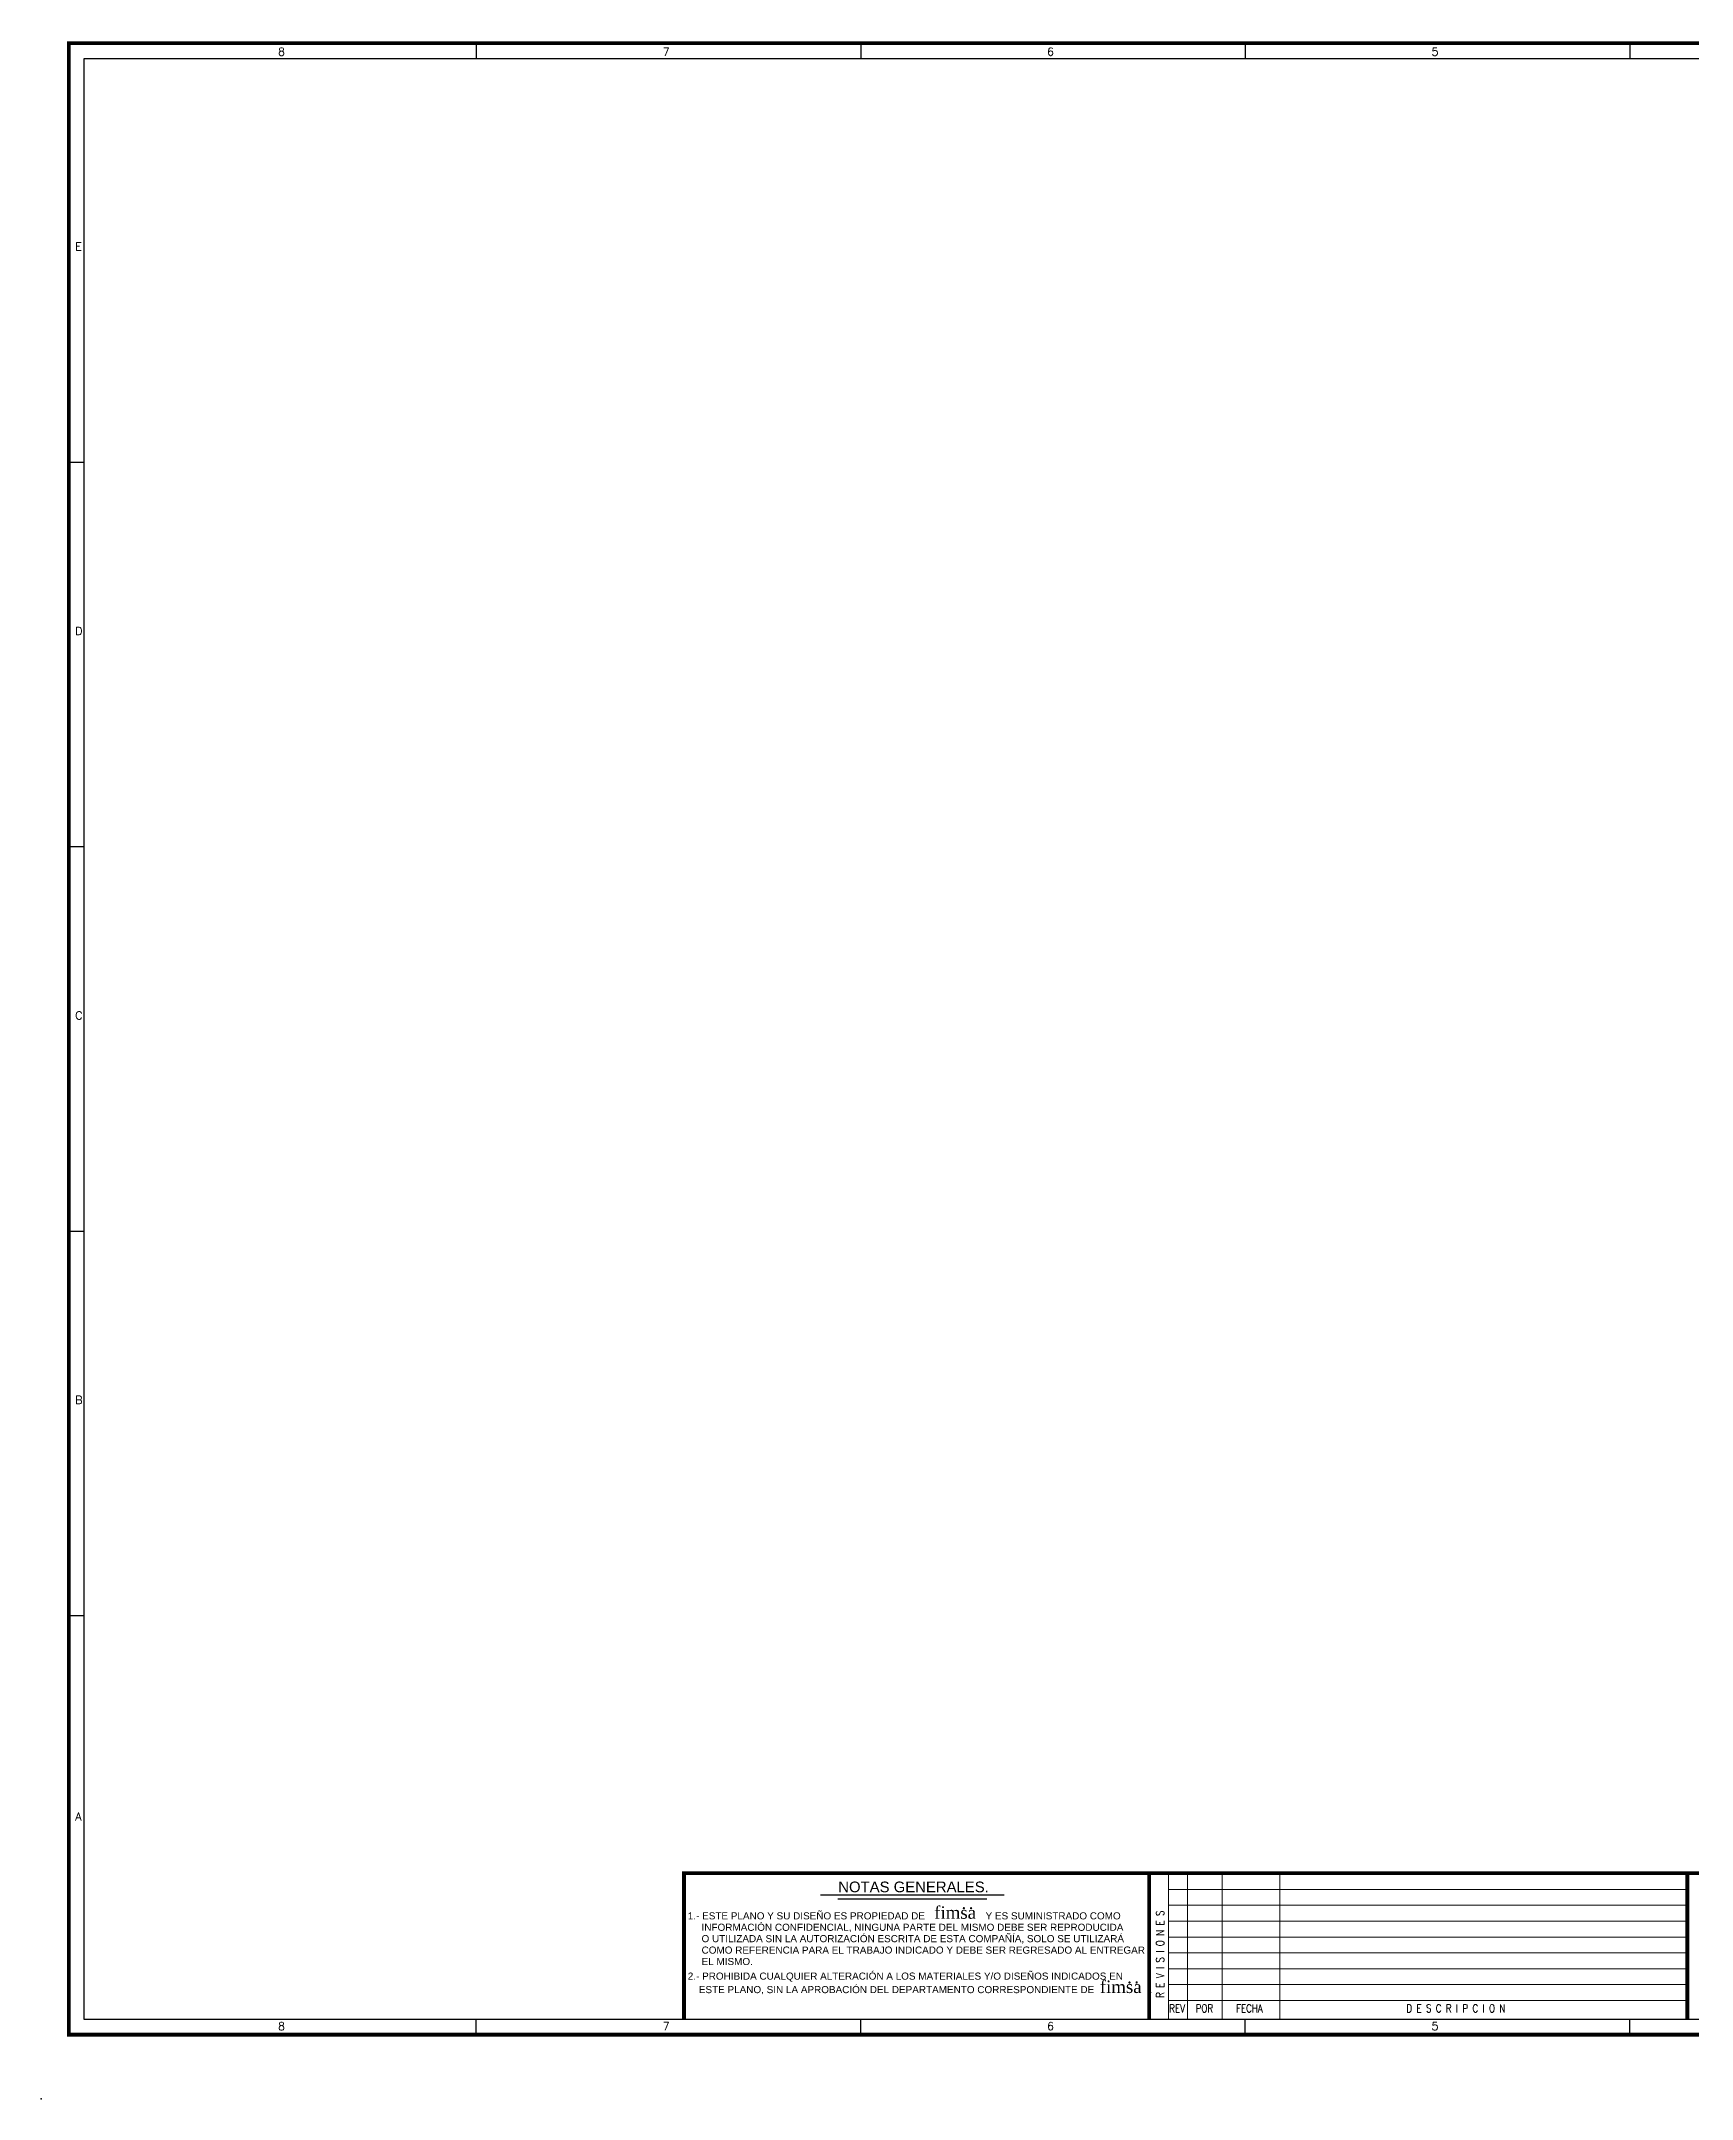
# Paper-space layout 'Layout1' of a CAD drawing. Header units: millimetres. Extents: x 0 to 828, y 0 to 547.
# Drawn here: x 0 to 429, y 0 to 535 of the extents above; entities that cross this region are included whole.
import ezdxf

# ---------------------------------------------------------------- set-up
doc = ezdxf.new("R2010")
doc.units = ezdxf.units.MM
doc.header["$LTSCALE"] = 10
doc.header["$PDSIZE"] = -1
doc.styles.add('Letras Fimsa', font='romantic.ttf', dxfattribs={"width": 0.8})
doc.styles.get("Standard").update_dxf_attribs({"font": 'romans.shx'})
doc.styles.add('Titulos', font='arial.ttf', dxfattribs={"height": 2.2})

psp = doc.layouts.get("Layout1")

# ---------------------------------------------------------------- linework, layer by layer
for p, q in [((11.19, 530.68), (814.75, 530.68)), ((11.19, 20.68), (11.19, 530.68)), ((207.25, 52.05), (245.95, 52.05)), ((814.75, 20.68), (11.19, 20.68))]:
    psp.add_line(p, q)
at = {"color": 0}
for p, q in [((113.19, 534.68), (113.19, 530.68)), ((213.19, 534.68), (213.19, 530.68)), ((313.19, 534.68), (313.19, 530.68)), ((413.19, 534.68), (413.19, 530.68)), ((7.19, 425.68), (11.19, 425.68)), ((7.19, 325.68), (11.19, 325.68)), ((7.19, 225.68), (11.19, 225.68)), ((7.19, 125.68), (11.19, 125.68)), ((113.19, 16.68), (113.19, 20.68)), ((213.19, 16.68), (213.19, 20.68)), ((313.19, 16.68), (313.19, 20.68)), ((413.19, 16.68), (413.19, 20.68))]:
    psp.add_line(p, q, dxfattribs=at)
at = {"color": 1, "lineweight": 18}
for p, q in [((293.19, 58.68), (293.19, 20.68)), ((428.19, 54.47), (293.19, 54.47)), ((298.19, 58.68), (298.19, 20.68)), ((307.19, 58.68), (307.19, 20.68)), ((322.19, 58.68), (322.19, 20.68)), ((428.19, 50.34), (293.19, 50.34)), ((428.19, 46.22), (293.19, 46.22)), ((428.19, 42.09), (293.19, 42.09)), ((428.19, 37.97), (293.19, 37.97)), ((428.19, 33.84), (293.19, 33.84)), ((428.19, 33.84), (293.19, 33.84)), ((428.19, 29.72), (293.19, 29.72)), ((428.19, 25.59), (293.19, 25.59))]:
    psp.add_line(p, q, dxfattribs=at)
at = {"color": 5}
psp.add_line((202.71, 53.06), (250.5, 53.06), dxfattribs=at)
at = {"const_width": 1}
psp.add_lwpolyline([(7.19, 534.68), (818.75, 534.68), (818.75, 16.68), (7.19, 16.68)], close=True, dxfattribs=at)
for points in [[(814.75, 58.68), (167.19, 58.68), (167.19, 20.68)], [(288.19, 58.68), (288.19, 20.68)], [(428.19, 58.68), (428.19, 20.68)]]:
    psp.add_lwpolyline(points, dxfattribs=at)
at = {"color": 0}
psp.add_point((0, 0), dxfattribs=at)

# ---------------------------------------------------------------- texts
at = {"color": 5, "style": 'Titulos'}
psp.add_text('NOTAS GENERALES.', height=2.772, dxfattribs=at).set_placement((207.33, 53.74))
for s, height, style, p in [('1.- ESTE PLANO Y SU DISEÑO ES PROPIEDAD DE                      Y ES SUMINISTRADO COMO', 1.848, 'Titulos', (168.19, 46.67)), ('fimsa', 3.24, 'Letras Fimsa', (232.29, 46.84)), ('.', 3.24, 'Letras Fimsa', (239.39, 49.36)), ('.', 3.24, 'Letras Fimsa', (241.26, 49.36)), ('     O UTILIZADA SIN LA AUTORIZACIÓN ESCRITA DE ESTA COMPAÑÍA, SOLO SE UTILIZARÁ', 1.848, 'Titulos', (168.19, 40.74)), ('     INFORMACIÓN CONFIDENCIAL, NINGUNA PARTE DEL MISMO DEBE SER REPRODUCIDA', 1.848, 'Titulos', (168.19, 43.7)), ('     COMO REFERENCIA PARA EL TRABAJO INDICADO Y DEBE SER REGRESADO AL ENTREGAR', 1.848, 'Titulos', (168.19, 37.77)), ('2.- PROHIBIDA CUALQUIER ALTERACIÓN A LOS MATERIALES Y/O DISEÑOS INDICADOS EN', 1.848, 'Titulos', (168.19, 31)), ('     EL MISMO.', 1.848, 'Titulos', (168.19, 34.8)), ('    ESTE PLANO, SIN LA APROBACIÓN DEL DEPARTAMENTO CORRESPONDIENTE DE                    .', 1.848, 'Titulos', (168.19, 27.49)), ('fimsa', 3.24, 'Letras Fimsa', (275.36, 27.53)), ('.', 3.24, 'Letras Fimsa', (282.46, 30.05)), ('.', 3.24, 'Letras Fimsa', (284.33, 30.05))]:
    psp.add_text(s, height=height, dxfattribs=dict(style=style)).set_placement(p)
at = {"color": 5, "lineweight": 18, "width": 0.8}
psp.add_text('R E V I S I O N E S', height=2.0625, rotation=90, dxfattribs=at).set_placement((292.07, 26.27))
for s, height, p in [('REV', 2.062, (293.41, 22.5)), ('POR', 2.062, (300.3, 22.5)), ('FECHA', 2.062, (310.8, 22.5)), ('D E S C R I P C I O N', 2.0625, (355.11, 22.5))]:
    psp.add_text(s, height=height, dxfattribs=at).set_placement(p)
at = {"color": 0, "char_height": 2.06, "attachment_point": 1}
for s, insert in [('8', (61.66, 533.46)), ('7', (161.66, 533.46)), ('6', (261.66, 533.46)), ('5', (361.66, 533.46)), ('E', (8.88, 482.81)), ('D', (8.88, 382.81)), ('C', (8.88, 282.81)), ('B', (8.88, 182.81)), ('A', (8.88, 74.48)), ('8', (61.66, 19.94)), ('7', (161.66, 19.94)), ('6', (261.66, 19.94)), ('5', (361.66, 19.94))]:
    psp.add_mtext(s, dxfattribs=dict(at, insert=insert))

doc.saveas('drawing.dxf')
